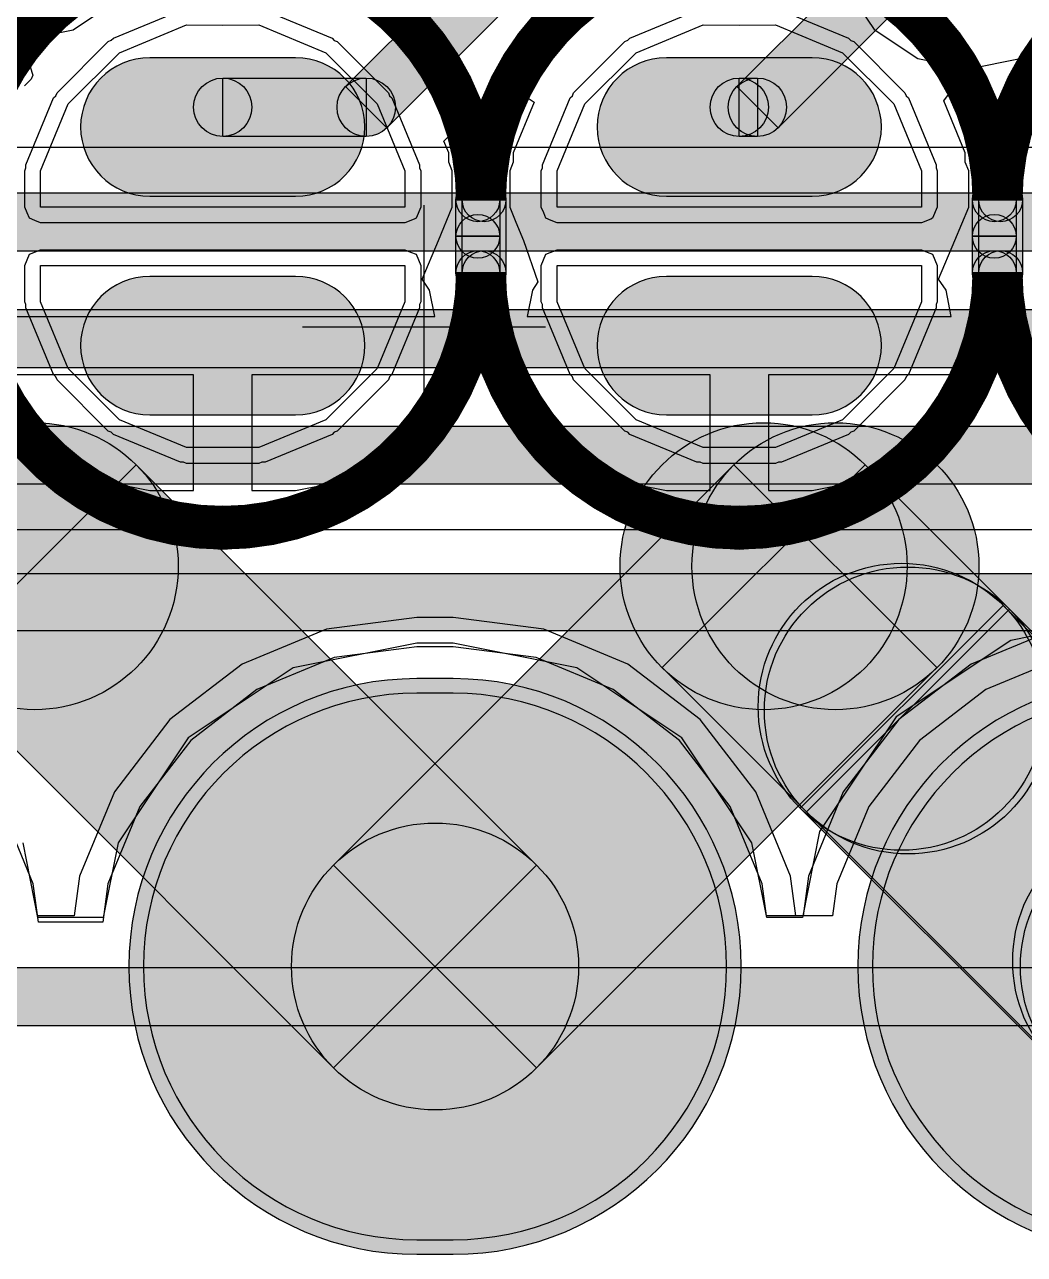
# Model space of a CAD drawing. Header units: millimetres. Extents: x -4 to 157, y -60 to 103.
# Drawn here: x 77.37 to 91.09, y -27.75 to -10.87 of the extents above; entities that cross this region are included whole.
import ezdxf

# ---------------------------------------------------------------- set-up
doc = ezdxf.new("R2010")
doc.units = ezdxf.units.MM
for name, color, linetype, true_color in [('BottomLayer', 5, 'Continuous', 0x0000ff), ('BottomOverlay', 7, 'Continuous', 0x999900), ('BottomSolder', 6, 'Continuous', 0xff00ff), ('KeepOutLayer', 6, 'Continuous', 0xff00ff), ('MidLayer1', 7, 'Continuous', 0x7f0000), ('MidLayer2', 7, 'Continuous', 0x3f7f00), ('MultiLayer', 7, 'Continuous', 0xc0c0c0), ('TopLayer', 1, 'Continuous', 0xff0000), ('TopOverlay', 2, 'Continuous', 0xffff00), ('TopSolder', 7, 'Continuous', 0x7f007f)]:
    doc.layers.add(name, color=color, linetype=linetype, true_color=true_color)

msp = doc.modelspace()

# ---------------------------------------------------------------- hatches: boundary and pattern name
at = {"layer": 'BottomLayer', "true_color": 0x0000ff}
for points in [[(87.705, -12.291), (87.139, -11.725), (89.502, -9.363), (90.067, -9.929)], [(82.338, -12.291), (81.772, -11.725), (83.741, -9.757), (84.306, -10.322)], [(80.087, -12.408), (80.087, -11.608), (82.055, -11.608), (82.055, -12.408)], [(87.173, -12.408), (87.173, -11.608), (87.422, -11.608), (87.422, -12.408)], [(88.095, -21.679), (90.879, -18.895), (94.392, -22.408), (91.608, -25.192)]]:
    msp.add_hatch(color=5, dxfattribs=at).paths.add_polyline_path(points, flags=0)
h = msp.add_hatch(color=5, dxfattribs=at)
edge = h.paths.add_edge_path(flags=0)
edge.add_arc((79.087, -12.279), 0.95, 90, 270)
edge.add_line((79.087, -13.229), (81.087, -13.229))
edge.add_arc((81.087, -12.279), 0.95, 270, 450)
edge.add_line((81.087, -11.329), (79.087, -11.329))
h = msp.add_hatch(color=5, dxfattribs=at)
edge = h.paths.add_edge_path(flags=0)
edge.add_arc((86.173, -12.279), 0.95, 90, 270)
edge.add_line((86.173, -13.229), (88.173, -13.229))
edge.add_arc((88.173, -12.279), 0.95, 270, 450)
edge.add_line((88.173, -11.329), (86.173, -11.329))
h = msp.add_hatch(color=5, dxfattribs=at)
edge = h.paths.add_edge_path(flags=0)
edge.add_arc((80.087, -12.008), 0.4, 0, 360)
h = msp.add_hatch(color=5, dxfattribs=at)
edge = h.paths.add_edge_path(flags=0)
edge.add_arc((82.055, -12.008), 0.4, 0, 360)
h = msp.add_hatch(color=5, dxfattribs=at)
edge = h.paths.add_edge_path(flags=0)
edge.add_arc((82.055, -12.008), 0.4, 0, 360)
h = msp.add_hatch(color=5, dxfattribs=at)
edge = h.paths.add_edge_path(flags=0)
edge.add_arc((87.173, -12.008), 0.4, 0, 360)
h = msp.add_hatch(color=5, dxfattribs=at)
edge = h.paths.add_edge_path(flags=0)
edge.add_arc((87.422, -12.008), 0.4, 0, 360)
h = msp.add_hatch(color=5, dxfattribs=at)
edge = h.paths.add_edge_path(flags=0)
edge.add_arc((87.422, -12.008), 0.4, 0, 360)
h = msp.add_hatch(color=5, dxfattribs=at)
edge = h.paths.add_edge_path(flags=0)
edge.add_arc((81.087, -15.279), 0.95, 270, 450)
edge.add_line((81.087, -14.329), (79.087, -14.329))
edge.add_arc((79.087, -15.279), 0.95, 90, 270)
edge.add_line((79.087, -16.229), (81.087, -16.229))
h = msp.add_hatch(color=5, dxfattribs=at)
edge = h.paths.add_edge_path(flags=0)
edge.add_arc((88.173, -15.279), 0.95, 270, 450)
edge.add_line((88.173, -14.329), (86.173, -14.329))
edge.add_arc((86.173, -15.279), 0.95, 90, 270)
edge.add_line((86.173, -16.229), (88.173, -16.229))
h = msp.add_hatch(color=5, dxfattribs=at)
edge = h.paths.add_edge_path(flags=0)
edge.add_arc((89.487, -20.287), 1.969, 0, 360)
h = msp.add_hatch(color=5, dxfattribs=at)
edge = h.paths.add_edge_path(flags=0)
edge.add_arc((82.75, -23.8), 3.75, 90, 270)
edge.add_line((82.75, -27.55), (83.25, -27.55))
edge.add_arc((83.25, -23.8), 3.75, 270, 450)
edge.add_line((83.25, -20.05), (82.75, -20.05))
h = msp.add_hatch(color=5, dxfattribs=at)
edge = h.paths.add_edge_path(flags=0)
edge.add_arc((92.75, -23.8), 3.75, 90, 270)
edge.add_line((92.75, -27.55), (93.25, -27.55))
edge.add_arc((93.25, -23.8), 3.75, 270, 450)
edge.add_line((93.25, -20.05), (92.75, -20.05))
h = msp.add_hatch(color=5, dxfattribs=at)
edge = h.paths.add_edge_path(flags=0)
edge.add_arc((93, -23.8), 1.969, 0, 360)
h = msp.add_hatch(color=5, dxfattribs=at)
edge = h.paths.add_edge_path(flags=0)
edge.add_arc((93, -23.8), 1.969, 0, 360)
at = {"layer": 'BottomOverlay', "true_color": 0x999900}
h = msp.add_hatch(color=54, dxfattribs=at)
edge = h.paths.add_edge_path(flags=0)
edge.add_arc((83.587, -13.279), 0.3, 0, 360)
h = msp.add_hatch(color=54, dxfattribs=at)
edge = h.paths.add_edge_path(flags=0)
edge.add_arc((83.587, -13.279), 0.3, 0, 360)
h = msp.add_hatch(color=54, dxfattribs=at)
edge = h.paths.add_edge_path(flags=0)
edge.add_arc((83.673, -13.279), 0.3, 0, 360)
h = msp.add_hatch(color=54, dxfattribs=at)
edge = h.paths.add_edge_path(flags=0)
edge.add_arc((83.673, -13.279), 0.3, 0, 360)
h = msp.add_hatch(color=54, dxfattribs=at)
edge = h.paths.add_edge_path(flags=0)
edge.add_arc((90.673, -13.279), 0.3, 0, 360)
h = msp.add_hatch(color=54, dxfattribs=at)
edge = h.paths.add_edge_path(flags=0)
edge.add_arc((90.673, -13.279), 0.3, 0, 360)
h = msp.add_hatch(color=54, dxfattribs=at)
edge = h.paths.add_edge_path(flags=0)
edge.add_arc((90.76, -13.279), 0.3, 0, 360)
h = msp.add_hatch(color=54, dxfattribs=at)
edge = h.paths.add_edge_path(flags=0)
edge.add_arc((90.76, -13.279), 0.3, 0, 360)
for points in [[(83.887, -13.779), (83.287, -13.779), (83.287, -13.279), (83.887, -13.279)], [(83.973, -14.279), (83.373, -14.279), (83.373, -13.279), (83.973, -13.279)], [(90.973, -13.779), (90.373, -13.779), (90.373, -13.279), (90.973, -13.279)], [(91.06, -14.279), (90.46, -14.279), (90.46, -13.279), (91.06, -13.279)], [(83.887, -14.279), (83.287, -14.279), (83.287, -13.779), (83.887, -13.779)], [(90.973, -14.279), (90.373, -14.279), (90.373, -13.779), (90.973, -13.779)]]:
    msp.add_hatch(color=54, dxfattribs=at).paths.add_polyline_path(points, flags=0)
h = msp.add_hatch(color=54, dxfattribs=at)
edge = h.paths.add_edge_path(flags=0)
edge.add_arc((83.587, -13.779), 0.3, 0, 360)
h = msp.add_hatch(color=54, dxfattribs=at)
edge = h.paths.add_edge_path(flags=0)
edge.add_arc((83.587, -13.779), 0.3, 0, 360)
h = msp.add_hatch(color=54, dxfattribs=at)
edge = h.paths.add_edge_path(flags=0)
edge.add_arc((90.673, -13.779), 0.3, 0, 360)
h = msp.add_hatch(color=54, dxfattribs=at)
edge = h.paths.add_edge_path(flags=0)
edge.add_arc((90.673, -13.779), 0.3, 0, 360)
h = msp.add_hatch(color=54, dxfattribs=at)
edge = h.paths.add_edge_path(flags=0)
edge.add_arc((83.587, -14.279), 0.3, 0, 360)
h = msp.add_hatch(color=54, dxfattribs=at)
edge = h.paths.add_edge_path(flags=0)
edge.add_arc((83.587, -14.279), 0.3, 0, 360)
h = msp.add_hatch(color=54, dxfattribs=at)
edge = h.paths.add_edge_path(flags=0)
edge.add_arc((83.673, -14.279), 0.3, 0, 360)
h = msp.add_hatch(color=54, dxfattribs=at)
edge = h.paths.add_edge_path(flags=0)
edge.add_arc((83.673, -14.279), 0.3, 0, 360)
h = msp.add_hatch(color=54, dxfattribs=at)
edge = h.paths.add_edge_path(flags=0)
edge.add_arc((90.673, -14.279), 0.3, 0, 360)
h = msp.add_hatch(color=54, dxfattribs=at)
edge = h.paths.add_edge_path(flags=0)
edge.add_arc((90.673, -14.279), 0.3, 0, 360)
h = msp.add_hatch(color=54, dxfattribs=at)
edge = h.paths.add_edge_path(flags=0)
edge.add_arc((90.76, -14.279), 0.3, 0, 360)
h = msp.add_hatch(color=54, dxfattribs=at)
edge = h.paths.add_edge_path(flags=0)
edge.add_arc((90.76, -14.279), 0.3, 0, 360)
h = msp.add_hatch(color=54, dxfattribs=at)
edge = h.paths.add_edge_path(flags=0)
edge.add_arc((80.087, -17.779), 0.3, 0, 360)
h = msp.add_hatch(color=54, dxfattribs=at)
edge = h.paths.add_edge_path(flags=0)
edge.add_arc((80.087, -17.779), 0.3, 0, 360)
h = msp.add_hatch(color=54, dxfattribs=at)
edge = h.paths.add_edge_path(flags=0)
edge.add_arc((87.173, -17.779), 0.3, 0, 360)
h = msp.add_hatch(color=54, dxfattribs=at)
edge = h.paths.add_edge_path(flags=0)
edge.add_arc((87.173, -17.779), 0.3, 0, 360)
at = {"layer": 'BottomSolder', "true_color": 0xff00ff}
h = msp.add_hatch(color=6, dxfattribs=at)
edge = h.paths.add_edge_path(flags=0)
edge.add_arc((79.087, -12.279), 0.95, 90, 270)
edge.add_line((79.087, -13.229), (81.087, -13.229))
edge.add_arc((81.087, -12.279), 0.95, 270, 450)
edge.add_line((81.087, -11.329), (79.087, -11.329))
h = msp.add_hatch(color=6, dxfattribs=at)
edge = h.paths.add_edge_path(flags=0)
edge.add_arc((86.173, -12.279), 0.95, 90, 270)
edge.add_line((86.173, -13.229), (88.173, -13.229))
edge.add_arc((88.173, -12.279), 0.95, 270, 450)
edge.add_line((88.173, -11.329), (86.173, -11.329))
h = msp.add_hatch(color=6, dxfattribs=at)
edge = h.paths.add_edge_path(flags=0)
edge.add_arc((81.087, -15.279), 0.95, 270, 450)
edge.add_line((81.087, -14.329), (79.087, -14.329))
edge.add_arc((79.087, -15.279), 0.95, 90, 270)
edge.add_line((79.087, -16.229), (81.087, -16.229))
h = msp.add_hatch(color=6, dxfattribs=at)
edge = h.paths.add_edge_path(flags=0)
edge.add_arc((88.173, -15.279), 0.95, 270, 450)
edge.add_line((88.173, -14.329), (86.173, -14.329))
edge.add_arc((86.173, -15.279), 0.95, 90, 270)
edge.add_line((86.173, -16.229), (88.173, -16.229))
h = msp.add_hatch(color=6, dxfattribs=at)
edge = h.paths.add_edge_path(flags=0)
edge.add_arc((82.75, -23.8), 3.95, 90, 270)
edge.add_line((82.75, -27.75), (83.25, -27.75))
edge.add_arc((83.25, -23.8), 3.95, 270, 450)
edge.add_line((83.25, -19.85), (82.75, -19.85))
h = msp.add_hatch(color=6, dxfattribs=at)
edge = h.paths.add_edge_path(flags=0)
edge.add_arc((92.75, -23.8), 3.95, 90, 270)
edge.add_line((92.75, -27.75), (93.25, -27.75))
edge.add_arc((93.25, -23.8), 3.95, 270, 450)
edge.add_line((93.25, -19.85), (92.75, -19.85))
at = {"layer": 'KeepOutLayer', "true_color": 0xff00ff}
msp.add_hatch(color=6, dxfattribs=at).paths.add_polyline_path([(33.63, -24.613), (33.63, -23.813), (112.37, -23.813), (112.37, -24.613)], flags=0)
at = {"layer": 'MidLayer1', "true_color": 0x7f0000}
h = msp.add_hatch(color=16, dxfattribs=at)
edge = h.paths.add_edge_path(flags=0)
edge.add_arc((87.507, -18.307), 1.969, 0, 360)
msp.add_hatch(color=16, dxfattribs=at).paths.add_polyline_path([(86.115, -19.699), (88.899, -16.915), (94.392, -22.408), (91.608, -25.192)], flags=0)
h = msp.add_hatch(color=16, dxfattribs=at)
edge = h.paths.add_edge_path(flags=0)
edge.add_arc((82.75, -23.8), 3.75, 90, 270)
edge.add_line((82.75, -27.55), (83.25, -27.55))
edge.add_arc((83.25, -23.8), 3.75, 270, 450)
edge.add_line((83.25, -20.05), (82.75, -20.05))
h = msp.add_hatch(color=16, dxfattribs=at)
edge = h.paths.add_edge_path(flags=0)
edge.add_arc((92.75, -23.8), 3.75, 90, 270)
edge.add_line((92.75, -27.55), (93.25, -27.55))
edge.add_arc((93.25, -23.8), 3.75, 270, 450)
edge.add_line((93.25, -20.05), (92.75, -20.05))
h = msp.add_hatch(color=16, dxfattribs=at)
edge = h.paths.add_edge_path(flags=0)
edge.add_arc((93, -23.8), 1.969, 0, 360)
h = msp.add_hatch(color=16, dxfattribs=at)
edge = h.paths.add_edge_path(flags=0)
edge.add_arc((93, -23.8), 1.969, 0, 360)
at = {"layer": 'MidLayer2', "true_color": 0x3f7f00}
h = msp.add_hatch(color=76, dxfattribs=at)
edge = h.paths.add_edge_path(flags=0)
edge.add_arc((77.507, -18.307), 1.969, 0, 360)
h = msp.add_hatch(color=76, dxfattribs=at)
edge = h.paths.add_edge_path(flags=0)
edge.add_arc((88.493, -18.307), 1.969, 0, 360)
for points in [[(76.115, -19.699), (78.899, -16.915), (84.392, -22.408), (81.608, -25.192)], [(84.392, -25.192), (81.608, -22.408), (87.101, -16.915), (89.885, -19.699)]]:
    msp.add_hatch(color=76, dxfattribs=at).paths.add_polyline_path(points, flags=0)
h = msp.add_hatch(color=76, dxfattribs=at)
edge = h.paths.add_edge_path(flags=0)
edge.add_arc((82.75, -23.8), 3.75, 90, 270)
edge.add_line((82.75, -27.55), (83.25, -27.55))
edge.add_arc((83.25, -23.8), 3.75, 270, 450)
edge.add_line((83.25, -20.05), (82.75, -20.05))
h = msp.add_hatch(color=76, dxfattribs=at)
edge = h.paths.add_edge_path(flags=0)
edge.add_arc((92.75, -23.8), 3.75, 90, 270)
edge.add_line((92.75, -27.55), (93.25, -27.55))
edge.add_arc((93.25, -23.8), 3.75, 270, 450)
edge.add_line((93.25, -20.05), (92.75, -20.05))
h = msp.add_hatch(color=76, dxfattribs=at)
edge = h.paths.add_edge_path(flags=0)
edge.add_arc((83, -23.8), 1.969, 0, 360)
h = msp.add_hatch(color=76, dxfattribs=at)
edge = h.paths.add_edge_path(flags=0)
edge.add_arc((83, -23.8), 1.969, 0, 360)
at = {"layer": 'MultiLayer', "true_color": 0xc0c0c0}
h = msp.add_hatch(color=9, dxfattribs=at)
edge = h.paths.add_edge_path(flags=0)
edge.add_arc((82.75, -23.8), 3.75, 90, 270)
edge.add_line((82.75, -27.55), (83.25, -27.55))
edge.add_arc((83.25, -23.8), 3.75, 270, 450)
edge.add_line((83.25, -20.05), (82.75, -20.05))
h = msp.add_hatch(color=9, dxfattribs=at)
edge = h.paths.add_edge_path(flags=0)
edge.add_arc((92.75, -23.8), 3.75, 90, 270)
edge.add_line((92.75, -27.55), (93.25, -27.55))
edge.add_arc((93.25, -23.8), 3.75, 270, 450)
edge.add_line((93.25, -20.05), (92.75, -20.05))
at = {"layer": 'TopLayer', "true_color": 0xff0000}
for points in [[(59.299, -13.983), (59.299, -13.183), (93.828, -13.183), (93.828, -13.983)], [(70.08, -15.583), (70.08, -14.783), (94.208, -14.783), (94.208, -15.583)], [(72.162, -17.183), (72.162, -16.383), (94.588, -16.383), (94.588, -17.183)], [(88.01, -21.628), (90.794, -18.844), (94.286, -22.335), (91.502, -25.119)]]:
    msp.add_hatch(color=1, dxfattribs=at).paths.add_polyline_path(points, flags=0)
h = msp.add_hatch(color=1, dxfattribs=at)
edge = h.paths.add_edge_path(flags=0)
edge.add_arc((89.402, -20.236), 1.969, 0, 360)
h = msp.add_hatch(color=1, dxfattribs=at)
edge = h.paths.add_edge_path(flags=0)
edge.add_arc((82.75, -23.8), 3.75, 90, 270)
edge.add_line((82.75, -27.55), (83.25, -27.55))
edge.add_arc((83.25, -23.8), 3.75, 270, 450)
edge.add_line((83.25, -20.05), (82.75, -20.05))
h = msp.add_hatch(color=1, dxfattribs=at)
edge = h.paths.add_edge_path(flags=0)
edge.add_arc((92.75, -23.8), 3.75, 90, 270)
edge.add_line((92.75, -27.55), (93.25, -27.55))
edge.add_arc((93.25, -23.8), 3.75, 270, 450)
edge.add_line((93.25, -20.05), (92.75, -20.05))
h = msp.add_hatch(color=1, dxfattribs=at)
edge = h.paths.add_edge_path(flags=0)
edge.add_arc((92.894, -23.727), 1.969, 0, 360)
h = msp.add_hatch(color=1, dxfattribs=at)
edge = h.paths.add_edge_path(flags=0)
edge.add_arc((92.894, -23.727), 1.969, 0, 360)
at = {"layer": 'TopOverlay', "true_color": 0xffff00}
msp.add_hatch(color=2, dxfattribs=at).paths.add_polyline_path([(48, -19.194), (48, -18.406), (98, -18.406), (98, -19.194)], flags=0)
at = {"layer": 'TopSolder', "true_color": 0x7f007f}
h = msp.add_hatch(color=216, dxfattribs=at)
edge = h.paths.add_edge_path(flags=0)
edge.add_arc((82.75, -23.8), 3.95, 90, 270)
edge.add_line((82.75, -27.75), (83.25, -27.75))
edge.add_arc((83.25, -23.8), 3.95, 270, 450)
edge.add_line((83.25, -19.85), (82.75, -19.85))
h = msp.add_hatch(color=216, dxfattribs=at)
edge = h.paths.add_edge_path(flags=0)
edge.add_arc((92.75, -23.8), 3.95, 90, 270)
edge.add_line((92.75, -27.75), (93.25, -27.75))
edge.add_arc((93.25, -23.8), 3.95, 270, 450)
edge.add_line((93.25, -19.85), (92.75, -19.85))

# ---------------------------------------------------------------- linework, layer by layer
at = {"layer": 'BottomLayer', "color": 5, "true_color": 0x0000ff}
for p, q in [((87.139, -11.725), (89.502, -9.363)), ((81.772, -11.725), (83.741, -9.757)), ((90.067, -9.929), (87.705, -12.291)), ((84.306, -10.322), (82.338, -12.291)), ((81.087, -11.329), (79.087, -11.329)), ((88.173, -11.329), (86.173, -11.329)), ((80.087, -12.408), (80.087, -11.608)), ((80.087, -11.608), (82.055, -11.608)), ((82.055, -11.608), (82.055, -12.408)), ((87.173, -12.408), (87.173, -11.608)), ((87.173, -11.608), (87.422, -11.608)), ((87.422, -11.608), (87.422, -12.408)), ((82.338, -12.291), (81.772, -11.725)), ((87.705, -12.291), (87.139, -11.725)), ((82.055, -12.408), (80.087, -12.408)), ((87.422, -12.408), (87.173, -12.408)), ((79.087, -13.229), (81.087, -13.229)), ((86.173, -13.229), (88.173, -13.229)), ((81.087, -14.329), (79.087, -14.329)), ((88.173, -14.329), (86.173, -14.329)), ((79.087, -16.229), (81.087, -16.229)), ((86.173, -16.229), (88.173, -16.229)), ((88.095, -21.679), (90.879, -18.895)), ((90.879, -18.895), (94.392, -22.408)), ((83.25, -20.05), (82.75, -20.05)), ((91.608, -25.192), (88.095, -21.679)), ((82.75, -27.55), (83.25, -27.55))]:
    msp.add_line(p, q, dxfattribs=at)
at = {"layer": 'BottomLayer'}
for p, q in [((78.671, -11.26), (79.589, -10.879)), ((79.589, -10.879), (80.087, -10.88)), ((80.087, -10.88), (80.584, -10.879)), ((80.584, -10.879), (81.503, -11.26)), ((85.757, -11.26), (86.676, -10.879)), ((86.676, -10.879), (87.173, -10.88)), ((87.173, -10.88), (87.671, -10.879)), ((87.671, -10.879), (88.589, -11.26)), ((77.237, -11.068), (77.415, -11.355)), ((91.025, -11.341), (91.362, -11.116)), ((77.967, -11.963), (78.671, -11.26)), ((81.503, -11.26), (82.206, -11.963)), ((85.054, -11.963), (85.757, -11.26)), ((88.589, -11.26), (89.293, -11.963)), ((77.415, -11.355), (77.482, -11.567)), ((90.323, -11.481), (91.025, -11.341)), ((77.459, -11.623), (77.367, -11.715)), ((77.482, -11.567), (77.459, -11.623)), ((89.979, -11.922), (90.31, -11.478)), ((90.31, -11.478), (90.323, -11.481)), ((83.12, -12.473), (83.936, -11.657)), ((83.936, -11.657), (84.36, -11.94)), ((77.587, -12.882), (77.967, -11.963)), ((82.206, -11.963), (82.587, -12.882)), ((84.36, -11.94), (84.073, -12.634)), ((84.673, -12.882), (85.054, -11.963)), ((89.293, -11.963), (89.673, -12.882)), ((90.273, -12.634), (89.979, -11.922)), ((83.187, -12.634), (83.12, -12.473)), ((83.187, -12.763), (83.187, -12.634)), ((84.073, -12.634), (84.073, -12.763)), ((90.273, -12.763), (90.273, -12.634)), ((83.236, -12.882), (83.187, -12.763)), ((84.073, -12.763), (84.024, -12.882)), ((90.323, -12.882), (90.273, -12.763)), ((77.587, -13.38), (77.587, -12.882)), ((82.587, -12.882), (82.587, -13.379)), ((83.236, -13.379), (83.236, -12.882)), ((84.024, -12.882), (84.024, -13.38)), ((84.673, -13.38), (84.673, -12.882)), ((89.673, -12.882), (89.673, -13.379)), ((90.323, -13.379), (90.323, -12.882)), ((82.587, -13.379), (77.587, -13.38)), ((82.587, -13.379), (82.587, -13.379)), ((83.046, -13.839), (83.236, -13.379)), ((83.236, -13.379), (83.236, -13.379)), ((84.024, -13.38), (84.11, -13.587)), ((89.673, -13.379), (84.673, -13.38)), ((89.673, -13.379), (89.673, -13.379)), ((90.133, -13.839), (90.323, -13.379)), ((90.323, -13.379), (90.323, -13.379)), ((84.11, -13.587), (84.214, -13.839)), ((82.823, -14.367), (83.046, -13.839)), ((83.046, -13.839), (83.046, -13.839)), ((83.046, -13.839), (83.046, -13.839)), ((84.214, -13.839), (84.214, -13.839)), ((84.214, -13.839), (84.412, -14.405)), ((89.909, -14.367), (90.132, -13.839)), ((90.132, -13.839), (90.133, -13.839)), ((90.133, -13.839), (90.133, -13.839)), ((77.587, -14.18), (77.587, -14.179)), ((77.587, -14.179), (82.587, -14.179)), ((77.587, -14.677), (77.587, -14.18)), ((82.587, -14.179), (82.587, -14.677)), ((84.673, -14.18), (84.673, -14.179)), ((84.673, -14.179), (89.673, -14.179)), ((84.673, -14.677), (84.673, -14.18)), ((89.673, -14.179), (89.673, -14.677)), ((82.924, -14.519), (82.823, -14.367)), ((84.412, -14.405), (84.336, -14.519)), ((90.01, -14.519), (89.909, -14.367)), ((77.967, -15.596), (77.587, -14.677)), ((82.587, -14.677), (82.206, -15.596)), ((82.995, -14.88), (82.924, -14.519)), ((84.336, -14.519), (84.265, -14.879)), ((85.054, -15.596), (84.673, -14.677)), ((89.673, -14.677), (89.293, -15.596)), ((90.082, -14.879), (90.01, -14.519)), ((77.178, -14.88), (80.087, -14.88)), ((80.087, -14.88), (82.995, -14.88)), ((84.265, -14.879), (87.173, -14.879)), ((87.173, -14.879), (90.082, -14.879)), ((79.687, -15.68), (77.178, -15.68)), ((78.671, -16.299), (77.967, -15.596)), ((79.687, -17.268), (79.687, -15.68)), ((82.995, -15.68), (80.487, -15.68)), ((80.487, -15.68), (80.487, -17.268)), ((82.206, -15.596), (81.503, -16.299)), ((82.924, -16.04), (82.995, -15.68)), ((86.773, -15.679), (84.265, -15.679)), ((84.265, -15.679), (84.336, -16.04)), ((85.757, -16.299), (85.054, -15.596)), ((86.773, -17.268), (86.773, -15.679)), ((90.082, -15.679), (87.573, -15.679)), ((87.573, -15.679), (87.573, -17.268)), ((89.293, -15.596), (88.59, -16.299)), ((90.01, -16.04), (90.082, -15.679)), ((77.25, -16.04), (77.681, -16.685)), ((82.493, -16.685), (82.924, -16.04)), ((84.336, -16.04), (84.767, -16.685)), ((89.579, -16.685), (90.01, -16.04)), ((79.589, -16.68), (78.671, -16.299)), ((81.503, -16.299), (80.584, -16.68)), ((86.676, -16.68), (85.757, -16.299)), ((88.59, -16.299), (87.671, -16.68)), ((77.681, -16.685), (78.326, -17.116)), ((80.087, -16.679), (79.589, -16.68)), ((80.584, -16.68), (80.087, -16.679)), ((81.848, -17.116), (82.493, -16.685)), ((84.767, -16.685), (85.412, -17.116)), ((87.173, -16.679), (86.676, -16.68)), ((87.671, -16.68), (87.173, -16.679)), ((88.934, -17.116), (89.579, -16.685)), ((78.326, -17.116), (79.087, -17.268)), ((81.087, -17.268), (81.848, -17.116)), ((85.412, -17.116), (86.173, -17.268)), ((88.173, -17.268), (88.934, -17.116)), ((79.087, -17.268), (79.687, -17.268)), ((80.487, -17.268), (81.087, -17.268)), ((86.173, -17.268), (86.773, -17.268)), ((87.573, -17.268), (88.173, -17.268)), ((92.75, -18.957), (90.897, -19.326)), ((82.75, -19.365), (81.053, -19.702)), ((83.25, -19.365), (82.75, -19.365)), ((84.947, -19.702), (83.25, -19.365)), ((90.897, -19.326), (89.325, -20.375)), ((81.053, -19.702), (79.614, -20.664)), ((86.386, -20.664), (84.947, -19.702)), ((89.325, -20.375), (88.276, -21.947)), ((79.614, -20.664), (78.652, -22.103)), ((87.348, -22.103), (86.386, -20.664)), ((77.552, -23.13), (77.348, -22.103)), ((78.652, -22.103), (78.448, -23.13)), ((87.552, -23.13), (87.348, -22.103)), ((88.276, -21.947), (88.04, -23.13)), ((78.448, -23.13), (77.552, -23.13)), ((88.04, -23.13), (87.552, -23.13))]:
    msp.add_line(p, q, dxfattribs=at)
for centre, radius in [((80.087, -12.008), 0.4), ((82.055, -12.008), 0.4), ((82.055, -12.008), 0.4), ((87.173, -12.008), 0.4), ((87.422, -12.008), 0.4), ((87.422, -12.008), 0.4), ((89.487, -20.287), 1.969), ((93, -23.8), 1.969), ((93, -23.8), 1.969)]:
    msp.add_circle(centre, radius, dxfattribs=at)
at = {"layer": 'BottomLayer', "color": 5, "true_color": 0x0000ff}
for centre, radius, start, end in [((79.087, -12.279), 0.95, 90, 270), ((81.087, -12.279), 0.95, 270, 90), ((86.173, -12.279), 0.95, 90, 270), ((88.173, -12.279), 0.95, 270, 90), ((79.087, -15.279), 0.95, 90, 270), ((81.087, -15.279), 0.95, 270, 90), ((86.173, -15.279), 0.95, 90, 270), ((88.173, -15.279), 0.95, 270, 90), ((82.75, -23.8), 3.75, 90, 270), ((83.25, -23.8), 3.75, 270, 90), ((92.75, -23.8), 3.75, 90, 270)]:
    msp.add_arc(centre, radius, start, end, dxfattribs=at)
at = {"layer": 'BottomOverlay', "color": 54, "true_color": 0x999900}
for p, q in [((83.287, -13.779), (83.287, -13.279)), ((83.287, -13.279), (83.887, -13.279)), ((83.373, -14.279), (83.373, -13.279)), ((83.373, -13.279), (83.973, -13.279)), ((83.887, -13.279), (83.887, -13.779)), ((83.973, -13.279), (83.973, -14.279)), ((90.373, -13.779), (90.373, -13.279)), ((90.373, -13.279), (90.973, -13.279)), ((90.46, -14.279), (90.46, -13.279)), ((90.46, -13.279), (91.06, -13.279)), ((90.973, -13.279), (90.973, -13.779)), ((91.06, -13.279), (91.06, -14.279)), ((83.887, -13.779), (83.287, -13.779)), ((83.287, -14.279), (83.287, -13.779)), ((83.287, -13.779), (83.887, -13.779)), ((83.887, -13.779), (83.887, -14.279)), ((90.373, -14.279), (90.373, -13.779)), ((90.373, -13.779), (90.973, -13.779)), ((90.973, -13.779), (90.373, -13.779)), ((90.973, -13.779), (90.973, -14.279)), ((83.887, -14.279), (83.287, -14.279)), ((83.973, -14.279), (83.373, -14.279)), ((90.973, -14.279), (90.373, -14.279)), ((91.06, -14.279), (90.46, -14.279))]:
    msp.add_line(p, q, dxfattribs=at)
at = {"layer": 'BottomOverlay'}
for points in [[(76.587, -13.279, 0.6, 0.6, -0.414214), (80.087, -9.779, 0.6, 0.6, 0)], [(80.087, -9.779, 0.6, 0.6, -0.414214), (83.587, -13.279, 0.6, 0.6, 0)], [(83.673, -13.279, 0.6, 0.6, -0.414214), (87.173, -9.779, 0.6, 0.6, 0)], [(87.173, -9.779, 0.6, 0.6, -0.414214), (90.673, -13.279, 0.6, 0.6, 0)], [(90.76, -13.279, 0.6, 0.6, -0.414214), (94.26, -9.779, 0.6, 0.6, 0)], [(80.087, -17.779, 0.6, 0.6, -0.414214), (76.587, -14.279, 0.6, 0.6, 0)], [(83.587, -14.279, 0.6, 0.6, -0.414214), (80.087, -17.779, 0.6, 0.6, 0)], [(87.173, -17.779, 0.6, 0.6, -0.414214), (83.673, -14.279, 0.6, 0.6, 0)], [(90.673, -14.279, 0.6, 0.6, -0.414214), (87.173, -17.779, 0.6, 0.6, 0)], [(94.26, -17.779, 0.6, 0.6, -0.414214), (90.76, -14.279, 0.6, 0.6, 0)]]:
    msp.add_lwpolyline(points, format="xyseb", dxfattribs=at)
for centre in [(83.587, -13.279), (83.587, -13.279), (83.673, -13.279), (83.673, -13.279), (90.673, -13.279), (90.673, -13.279), (90.76, -13.279), (90.76, -13.279), (83.587, -13.779), (83.587, -13.779), (90.673, -13.779), (90.673, -13.779), (83.587, -14.279), (83.587, -14.279), (83.673, -14.279), (83.673, -14.279), (90.673, -14.279), (90.673, -14.279), (90.76, -14.279), (90.76, -14.279), (80.087, -17.779), (80.087, -17.779), (87.173, -17.779), (87.173, -17.779)]:
    msp.add_circle(centre, 0.3, dxfattribs=at)
at = {"layer": 'BottomSolder'}
for p, q in [((78.588, -11.06), (79.507, -10.679)), ((80.667, -10.679), (81.586, -11.06)), ((85.674, -11.06), (86.593, -10.679)), ((87.753, -10.679), (88.672, -11.06)), ((77.814, -11.81), (78.517, -11.107)), ((78.517, -11.107), (78.557, -11.09)), ((78.557, -11.09), (78.588, -11.06)), ((81.586, -11.06), (81.616, -11.091)), ((81.616, -11.091), (81.656, -11.107)), ((81.656, -11.107), (82.359, -11.81)), ((84.901, -11.81), (85.604, -11.107)), ((85.604, -11.107), (85.644, -11.09)), ((85.644, -11.09), (85.674, -11.06)), ((88.672, -11.06), (88.703, -11.091)), ((88.703, -11.091), (88.743, -11.107)), ((88.743, -11.107), (89.446, -11.81)), ((77.798, -11.85), (77.814, -11.81)), ((82.359, -11.81), (82.376, -11.85)), ((84.884, -11.85), (84.901, -11.81)), ((89.446, -11.81), (89.462, -11.85)), ((77.387, -12.799), (77.767, -11.88)), ((77.767, -11.88), (77.798, -11.85)), ((82.376, -11.85), (82.406, -11.88)), ((82.406, -11.88), (82.787, -12.799)), ((84.473, -12.799), (84.854, -11.88)), ((84.854, -11.88), (84.884, -11.85)), ((89.462, -11.85), (89.493, -11.88)), ((89.493, -11.88), (89.873, -12.799)), ((77.387, -12.842), (77.387, -12.799)), ((82.787, -12.799), (82.787, -12.842)), ((84.473, -12.842), (84.473, -12.799)), ((89.873, -12.799), (89.873, -12.842)), ((77.37, -12.882), (77.387, -12.842)), ((77.37, -13.38), (77.37, -12.882)), ((82.787, -12.842), (82.803, -12.882)), ((82.803, -12.882), (82.803, -13.379)), ((84.457, -12.882), (84.473, -12.842)), ((84.457, -13.38), (84.457, -12.882)), ((89.873, -12.842), (89.89, -12.882)), ((89.89, -12.882), (89.89, -13.379)), ((77.403, -13.458), (77.37, -13.38)), ((77.434, -13.533), (77.403, -13.458)), ((82.803, -13.379), (82.74, -13.533)), ((82.803, -13.379), (82.803, -13.379)), ((84.49, -13.458), (84.457, -13.38)), ((84.52, -13.533), (84.49, -13.458)), ((89.89, -13.379), (89.826, -13.533)), ((89.89, -13.379), (89.89, -13.379)), ((77.508, -13.563), (77.434, -13.533)), ((77.434, -13.533), (77.434, -13.533)), ((77.434, -13.533), (77.434, -13.533)), ((77.587, -13.596), (77.508, -13.563)), ((82.587, -13.596), (77.587, -13.596)), ((77.587, -13.596), (77.587, -13.596)), ((77.587, -13.596), (77.587, -13.596)), ((77.587, -13.596), (77.587, -13.596)), ((82.713, -13.543), (82.587, -13.596)), ((82.74, -13.533), (82.713, -13.543)), ((82.74, -13.533), (82.74, -13.533)), ((82.74, -13.533), (82.74, -13.533)), ((84.595, -13.563), (84.52, -13.533)), ((84.52, -13.533), (84.52, -13.533)), ((84.52, -13.533), (84.52, -13.533)), ((84.673, -13.596), (84.595, -13.563)), ((89.673, -13.596), (84.673, -13.596)), ((84.673, -13.596), (84.673, -13.596)), ((84.673, -13.596), (84.673, -13.596)), ((84.673, -13.596), (84.673, -13.596)), ((89.8, -13.543), (89.673, -13.596)), ((89.826, -13.533), (89.8, -13.543)), ((89.826, -13.533), (89.826, -13.533)), ((89.826, -13.533), (89.826, -13.533)), ((77.434, -14.026), (77.587, -13.963)), ((77.587, -13.963), (82.587, -13.963)), ((82.587, -13.963), (82.587, -13.963)), ((82.587, -13.963), (82.587, -13.963)), ((82.587, -13.963), (82.587, -13.963)), ((82.587, -13.963), (82.665, -13.996)), ((82.665, -13.996), (82.74, -14.026)), ((84.52, -14.026), (84.673, -13.963)), ((84.673, -13.963), (89.673, -13.963)), ((89.673, -13.963), (89.673, -13.963)), ((89.673, -13.963), (89.673, -13.963)), ((89.673, -13.963), (89.673, -13.963)), ((89.673, -13.963), (89.752, -13.996)), ((89.752, -13.996), (89.826, -14.026)), ((77.37, -14.179), (77.434, -14.026)), ((82.74, -14.026), (82.74, -14.026)), ((82.74, -14.026), (82.74, -14.026)), ((82.74, -14.026), (82.771, -14.101)), ((82.771, -14.101), (82.803, -14.179)), ((84.457, -14.179), (84.52, -14.026)), ((89.826, -14.026), (89.826, -14.026)), ((89.826, -14.026), (89.826, -14.026)), ((89.826, -14.026), (89.857, -14.101)), ((89.857, -14.101), (89.89, -14.179)), ((77.37, -14.677), (77.37, -14.179)), ((82.803, -14.179), (82.803, -14.677)), ((84.457, -14.677), (84.457, -14.179)), ((89.89, -14.179), (89.89, -14.677)), ((77.387, -14.717), (77.37, -14.677)), ((82.803, -14.677), (82.787, -14.717)), ((84.473, -14.717), (84.457, -14.677)), ((89.89, -14.677), (89.873, -14.717)), ((77.387, -14.76), (77.387, -14.717)), ((77.767, -15.678), (77.387, -14.76)), ((82.787, -14.76), (82.406, -15.678)), ((82.787, -14.717), (82.787, -14.76)), ((84.473, -14.76), (84.473, -14.717)), ((84.854, -15.678), (84.473, -14.76)), ((89.873, -14.76), (89.493, -15.678)), ((89.873, -14.717), (89.873, -14.76)), ((77.798, -15.709), (77.767, -15.678)), ((82.406, -15.678), (82.376, -15.709)), ((84.884, -15.709), (84.854, -15.678)), ((89.493, -15.678), (89.462, -15.709)), ((77.814, -15.749), (77.798, -15.709)), ((78.517, -16.452), (77.814, -15.749)), ((82.359, -15.749), (81.656, -16.452)), ((82.376, -15.709), (82.359, -15.749)), ((84.901, -15.749), (84.884, -15.709)), ((85.604, -16.452), (84.901, -15.749)), ((89.446, -15.749), (88.743, -16.452)), ((89.462, -15.709), (89.446, -15.749)), ((78.557, -16.468), (78.517, -16.452)), ((78.588, -16.499), (78.557, -16.468)), ((79.507, -16.88), (78.588, -16.499)), ((81.586, -16.499), (80.667, -16.88)), ((81.616, -16.469), (81.586, -16.499)), ((81.656, -16.452), (81.616, -16.469)), ((85.644, -16.468), (85.604, -16.452)), ((85.674, -16.499), (85.644, -16.468)), ((86.593, -16.88), (85.674, -16.499)), ((88.672, -16.499), (87.753, -16.88)), ((88.703, -16.469), (88.672, -16.499)), ((88.743, -16.452), (88.703, -16.469)), ((79.55, -16.88), (79.507, -16.88)), ((79.589, -16.896), (79.55, -16.88)), ((80.087, -16.896), (79.589, -16.896)), ((80.584, -16.896), (80.087, -16.896)), ((80.624, -16.88), (80.584, -16.896)), ((80.667, -16.88), (80.624, -16.88)), ((86.636, -16.88), (86.593, -16.88)), ((86.676, -16.896), (86.636, -16.88)), ((87.173, -16.896), (86.676, -16.896)), ((87.671, -16.896), (87.173, -16.896)), ((87.71, -16.88), (87.671, -16.896)), ((87.753, -16.88), (87.71, -16.88))]:
    msp.add_line(p, q, dxfattribs=at)
at = {"layer": 'BottomSolder', "color": 6, "true_color": 0xff00ff}
for p, q in [((81.087, -11.329), (79.087, -11.329)), ((88.173, -11.329), (86.173, -11.329)), ((79.087, -13.229), (81.087, -13.229)), ((86.173, -13.229), (88.173, -13.229)), ((81.087, -14.329), (79.087, -14.329)), ((88.173, -14.329), (86.173, -14.329)), ((79.087, -16.229), (81.087, -16.229)), ((86.173, -16.229), (88.173, -16.229)), ((83.25, -19.85), (82.75, -19.85)), ((82.75, -27.75), (83.25, -27.75))]:
    msp.add_line(p, q, dxfattribs=at)
for centre, radius, start, end in [((79.087, -12.279), 0.95, 90, 270), ((81.087, -12.279), 0.95, 270, 90), ((86.173, -12.279), 0.95, 90, 270), ((88.173, -12.279), 0.95, 270, 90), ((79.087, -15.279), 0.95, 90, 270), ((81.087, -15.279), 0.95, 270, 90), ((86.173, -15.279), 0.95, 90, 270), ((88.173, -15.279), 0.95, 270, 90), ((82.75, -23.8), 3.95, 90, 270), ((83.25, -23.8), 3.95, 270, 90), ((92.75, -23.8), 3.95, 90, 270)]:
    msp.add_arc(centre, radius, start, end, dxfattribs=at)
at = {"layer": 'KeepOutLayer', "color": 6, "true_color": 0xff00ff}
for p, q in [((33.63, -23.813), (112.37, -23.813)), ((112.37, -24.613), (33.63, -24.613))]:
    msp.add_line(p, q, dxfattribs=at)
at = {"layer": 'MidLayer1', "color": 16, "true_color": 0x7f0000}
for p, q in [((86.115, -19.699), (88.899, -16.915)), ((88.899, -16.915), (94.392, -22.408)), ((91.608, -25.192), (86.115, -19.699)), ((83.25, -20.05), (82.75, -20.05)), ((82.75, -27.55), (83.25, -27.55))]:
    msp.add_line(p, q, dxfattribs=at)
at = {"layer": 'MidLayer1'}
for p, q in [((91.51, -19.172), (90.355, -19.651)), ((81.614, -19.562), (80.556, -20)), ((82.75, -19.412), (81.614, -19.562)), ((83.25, -19.412), (82.75, -19.412)), ((84.386, -19.562), (83.25, -19.412)), ((85.444, -20), (84.386, -19.562)), ((90.355, -19.651), (89.362, -20.412)), ((80.556, -20), (79.648, -20.698)), ((86.352, -20.698), (85.444, -20)), ((89.362, -20.412), (88.601, -21.405)), ((79.648, -20.698), (78.95, -21.606)), ((87.05, -21.606), (86.352, -20.698)), ((88.601, -21.405), (88.122, -22.56)), ((77.488, -22.664), (77.05, -21.606)), ((78.95, -21.606), (78.512, -22.664)), ((87.488, -22.664), (87.05, -21.606)), ((88.122, -22.56), (88.05, -23.106)), ((77.558, -23.193), (77.488, -22.664)), ((78.512, -22.664), (78.442, -23.193)), ((87.546, -23.106), (87.488, -22.664)), ((88.05, -23.106), (87.546, -23.106)), ((78.442, -23.193), (77.558, -23.193))]:
    msp.add_line(p, q, dxfattribs=at)
for centre in [(87.507, -18.307), (93, -23.8), (93, -23.8)]:
    msp.add_circle(centre, 1.969, dxfattribs=at)
at = {"layer": 'MidLayer1', "color": 16, "true_color": 0x7f0000}
for centre, start, end in [((82.75, -23.8), 90, 270), ((83.25, -23.8), 270, 90), ((92.75, -23.8), 90, 270)]:
    msp.add_arc(centre, 3.75, start, end, dxfattribs=at)
at = {"layer": 'MidLayer2', "color": 76, "true_color": 0x3f7f00}
for p, q in [((76.115, -19.699), (78.899, -16.915)), ((78.899, -16.915), (84.392, -22.408)), ((81.608, -22.408), (87.101, -16.915)), ((87.101, -16.915), (89.885, -19.699)), ((81.608, -25.192), (76.115, -19.699)), ((89.885, -19.699), (84.392, -25.192)), ((83.25, -20.05), (82.75, -20.05)), ((84.392, -25.192), (81.608, -22.408)), ((84.392, -22.408), (81.608, -25.192)), ((82.75, -27.55), (83.25, -27.55))]:
    msp.add_line(p, q, dxfattribs=at)
at = {"layer": 'MidLayer2'}
for p, q in [((82.75, -19.009), (81.51, -19.172)), ((83.25, -19.009), (82.75, -19.009)), ((84.49, -19.172), (83.25, -19.009)), ((81.51, -19.172), (80.355, -19.651)), ((85.645, -19.651), (84.49, -19.172)), ((91.614, -19.562), (90.556, -20)), ((80.355, -19.651), (79.362, -20.412)), ((86.638, -20.412), (85.645, -19.651)), ((90.556, -20), (89.648, -20.698)), ((79.362, -20.412), (78.601, -21.405)), ((87.399, -21.405), (86.638, -20.412)), ((89.648, -20.698), (88.95, -21.606)), ((78.601, -21.405), (78.122, -22.56)), ((87.878, -22.56), (87.399, -21.405)), ((77.488, -22.664), (77.05, -21.606)), ((88.95, -21.606), (88.512, -22.664)), ((78.122, -22.56), (78.05, -23.106)), ((87.95, -23.106), (87.878, -22.56)), ((77.546, -23.106), (77.488, -22.664)), ((88.512, -22.664), (88.454, -23.106)), ((78.05, -23.106), (77.546, -23.106)), ((88.454, -23.106), (87.95, -23.106))]:
    msp.add_line(p, q, dxfattribs=at)
for centre in [(77.507, -18.307), (88.493, -18.307), (83, -23.8), (83, -23.8)]:
    msp.add_circle(centre, 1.969, dxfattribs=at)
at = {"layer": 'MidLayer2', "color": 76, "true_color": 0x3f7f00}
for centre, start, end in [((82.75, -23.8), 90, 270), ((83.25, -23.8), 270, 90), ((92.75, -23.8), 90, 270)]:
    msp.add_arc(centre, 3.75, start, end, dxfattribs=at)
at = {"layer": 'MultiLayer', "color": 9, "true_color": 0xc0c0c0}
for p, q in [((83.25, -20.05), (82.75, -20.05)), ((82.75, -27.55), (83.25, -27.55))]:
    msp.add_line(p, q, dxfattribs=at)
for centre, start, end in [((82.75, -23.8), 90, 270), ((83.25, -23.8), 270, 90), ((92.75, -23.8), 90, 270)]:
    msp.add_arc(centre, 3.75, start, end, dxfattribs=at)
at = {"layer": 'TopLayer'}
for p, q in [((88.627, -10.348), (89.025, -10.943)), ((78.033, -10.947), (78.628, -10.55)), ((77.331, -11.087), (78.033, -10.947)), ((89.025, -10.943), (89.621, -11.341)), ((91.025, -11.341), (91.621, -10.943)), ((89.621, -11.341), (90.323, -11.481)), ((90.323, -11.481), (91.025, -11.341)), ((93.405, -12.563), (59.722, -12.563)), ((72.585, -17.802), (94.588, -17.802)), ((91.51, -19.172), (90.355, -19.651)), ((81.614, -19.562), (80.556, -20)), ((82.75, -19.412), (81.614, -19.562)), ((83.25, -19.412), (82.75, -19.412)), ((84.386, -19.562), (83.25, -19.412)), ((85.444, -20), (84.386, -19.562)), ((90.355, -19.651), (89.362, -20.412)), ((80.556, -20), (79.648, -20.698)), ((86.352, -20.698), (85.444, -20)), ((89.362, -20.412), (88.601, -21.405)), ((79.648, -20.698), (78.95, -21.606)), ((87.05, -21.606), (86.352, -20.698)), ((88.601, -21.405), (88.122, -22.56)), ((77.488, -22.664), (77.05, -21.606)), ((78.95, -21.606), (78.512, -22.664)), ((87.488, -22.664), (87.05, -21.606)), ((88.122, -22.56), (88.05, -23.106)), ((77.558, -23.193), (77.488, -22.664)), ((78.512, -22.664), (78.442, -23.193)), ((87.546, -23.106), (87.488, -22.664)), ((88.05, -23.106), (87.546, -23.106)), ((78.442, -23.193), (77.558, -23.193))]:
    msp.add_line(p, q, dxfattribs=at)
at = {"layer": 'TopLayer', "color": 1, "true_color": 0xff0000}
for p, q in [((59.299, -13.183), (93.828, -13.183)), ((93.828, -13.983), (59.299, -13.983)), ((70.08, -14.783), (94.208, -14.783)), ((94.208, -15.583), (70.08, -15.583)), ((72.162, -16.383), (94.588, -16.383)), ((94.588, -17.183), (72.162, -17.183)), ((88.01, -21.628), (90.794, -18.844)), ((90.794, -18.844), (94.286, -22.335)), ((83.25, -20.05), (82.75, -20.05)), ((91.502, -25.119), (88.01, -21.628)), ((82.75, -27.55), (83.25, -27.55))]:
    msp.add_line(p, q, dxfattribs=at)
at = {"layer": 'TopLayer'}
for centre in [(89.402, -20.236), (92.894, -23.727), (92.894, -23.727)]:
    msp.add_circle(centre, 1.969, dxfattribs=at)
at = {"layer": 'TopLayer', "color": 1, "true_color": 0xff0000}
for centre, start, end in [((82.75, -23.8), 90, 270), ((83.25, -23.8), 270, 90), ((92.75, -23.8), 90, 270)]:
    msp.add_arc(centre, 3.75, start, end, dxfattribs=at)
at = {"layer": 'TopOverlay'}
for p, q in [((82.846, -13.354), (82.846, -16.687)), ((81.18, -15.021), (84.513, -15.021))]:
    msp.add_line(p, q, dxfattribs=at)
at = {"layer": 'TopOverlay', "color": 2, "true_color": 0xffff00}
for p, q in [((48, -18.406), (98, -18.406)), ((98, -19.194), (48, -19.194))]:
    msp.add_line(p, q, dxfattribs=at)
at = {"layer": 'TopSolder', "color": 216, "true_color": 0x7f007f}
for p, q in [((83.25, -19.85), (82.75, -19.85)), ((82.75, -27.75), (83.25, -27.75))]:
    msp.add_line(p, q, dxfattribs=at)
for centre, start, end in [((82.75, -23.8), 90, 270), ((83.25, -23.8), 270, 90), ((92.75, -23.8), 90, 270)]:
    msp.add_arc(centre, 3.95, start, end, dxfattribs=at)

doc.saveas('drawing.dxf')
